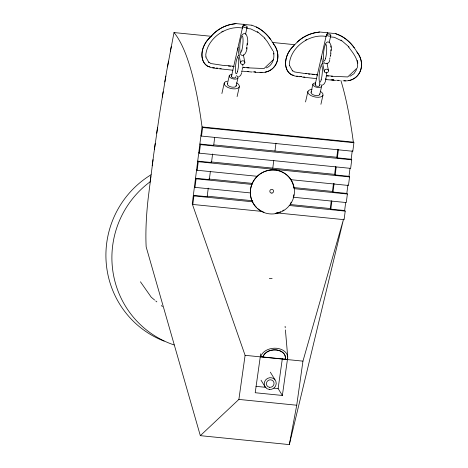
<?xml version="1.0" encoding="UTF-8"?>
<svg xmlns="http://www.w3.org/2000/svg" width="468" height="468" viewBox="0 0 468 468"><rect width="100%" height="100%" fill="white"/><g stroke="black" fill="none" stroke-linecap="round" stroke-linejoin="round"><path stroke-width="0.7" d="M331.092 50.714C332.649 47.063 329.156 37.534 325.237 44.121M247.25 44.741C248.76 41.371 246.87 28.267 241.582 35.714M357.347 66.988C358.816 59.477 352.656 52.469 348.25 46.595M150.158 181.865L150.831 176.506M326.582 74.43C325.751 77.934 326.366 83.608 322.317 85.211M330.613 55.575L330.911 53.147M152.194 165.801L153.013 159.617M174.002 32.561L166.631 71.446L159.828 112.285L153.674 154.621L148.233 197.946A65.04 11.361 -84.3 0 0 146.162 246.888L200.327 435.661L238.879 399.42L245.097 355.323L192.26 203.872L202.047 126.933A502.105 87.692 -84.3 0 0 174.002 32.561L211.103 36.288M262.647 211.477L192.816 204.457L193.904 195.911L193.348 195.32L207.16 196.712L208.248 188.159M250.275 192.915L194.992 187.364L196.08 178.811L195.525 178.226L209.331 179.613L210.331 171.774M257.54 176.331L197.168 170.264L198.256 161.717L197.695 161.127L211.507 162.513L212.595 153.966M213.853 144.899L336.808 157.254L337.364 157.845L351.175 159.231L351.731 159.816L350.643 168.369L199.339 153.165L200.427 144.618L199.871 144.027L213.683 145.419L214.677 137.58M201.515 136.071L202.603 127.518L202.047 126.933L353.346 142.132L353.902 142.722L352.819 151.269L201.515 136.071L200.959 135.48M272.791 168.141L273.786 160.302M274.968 151.041L275.962 143.202M276.471 212.864L344.12 219.662L345.209 211.109L344.647 210.524L330.841 209.137L330.279 208.547L331.28 200.708M293.19 197.227L346.291 202.562L347.379 194.015L346.823 193.424L333.011 192.038L332.455 191.447L333.456 183.614M290.277 179.618L348.467 185.463L349.555 176.916L348.999 176.325L335.187 174.938L334.632 174.353L335.626 166.514M336.808 157.254L337.802 149.415M330.841 209.137L331.835 201.298M333.011 192.038L334.099 183.491M335.187 174.938L336.182 167.105M337.364 157.845L338.452 149.292M344.647 210.524L345.647 202.685M346.823 193.424L347.911 184.878M348.999 176.325L349.994 168.492M351.175 159.231L352.258 150.678M154.358 149.69L155.218 143.477M260.266 356.844L255.206 392.734L282.368 395.46L287.422 359.57M282.368 395.46L278.127 388.575L282.374 358.43M289.323 444.6L296.73 405.23L302.948 361.132L343.565 219.071L289.323 444.6L200.327 435.661M156.686 133.222L157.494 127.694M162.261 97.098L163.151 91.763M164.806 81.941L165.824 76.091M246.958 47.174C247.683 50.895 242.769 60.05 239.903 52.913M167.468 66.848L168.503 61.162M170.311 51.486L171.224 46.677M221.879 93.547L224.254 83.052M227.436 83.848L229.273 75.74M231.467 76.296L242.839 26.079M245.53 34.258L247.145 27.138A2.217 1.047 12.8 0 0 244.185 25.477A2.217 1.047 12.8 0 0 243.641 27.208A2.217 1.047 12.8 0 0 247.145 27.138M236.124 86.018L237.96 77.91M237.089 96.607L239.306 86.814M305.534 101.948L307.909 91.459M311.091 92.254L312.928 84.146M315.122 84.702L326.494 34.486M319.422 85.761L319.743 84.351M329.185 42.664L330.8 35.545A2.217 1.047 12.8 0 0 327.84 33.883A2.217 1.047 12.8 0 0 327.296 35.615A2.217 1.047 12.8 0 0 330.8 35.545M319.779 94.425L321.615 86.317M320.902 104.311L322.961 95.22M241.792 72.663L240.57 75.582L238.662 76.805M329.776 59.787C329.952 63.554 324.336 65.766 323.558 61.32M348.724 80.373L348.637 80.584A18.825 16.912 51.5 0 0 358.745 54.61L354.311 47.853A34.614 28.109 61.3 0 0 339.897 35.363L335.486 33.585M356.651 69.486L353.925 73.716L349.929 76.302M237.253 56.997L239.13 54.949M320.908 65.403L321.797 64.011L323.335 63.186M261.992 72.212L261.864 72.429A34.269 1.363 5.3 0 1 260.062 72.306M273.201 43.536L275.09 46.203A18.878 16.959 51.5 0 1 264.946 72.271M356.856 51.942L358.734 54.627A18.878 16.959 51.5 0 1 348.601 80.671M294.027 45.642L291.745 47.894A18.878 13.882 -57.4 0 0 292.009 74.985M273.37 59.705L264.04 68.544L246.981 67.802M357.546 67.62L347.695 76.945L331.35 76.237M266.274 67.895C271.966 65.859 274.81 59.067 273.634 53.387M221.797 31.789L223.078 31.122M305.452 40.195L306.733 39.528M235.954 23.634L230.812 24.459A34.614 32.128 -21.9 0 0 213.513 33.708L208.032 39.464A18.825 13.847 -57.4 0 0 208.295 66.485L209.916 66.842M319.609 32.04L314.467 32.865A34.614 32.128 -21.9 0 0 297.168 42.114M264.315 72.318L261.811 72.517A34.182 1.363 5.3 0 1 258.763 72.3M347.97 80.724L345.466 80.923A34.182 1.363 5.3 0 1 343.044 80.753M255.183 72.294L258.295 72.534M251.954 72.037L241.827 71.113M335.609 80.443L325.482 79.513M248.976 67.778L242.892 67.205M332.631 76.185L326.547 75.611M247.379 71.376L248.806 71.505M331.034 79.782L332.461 79.905A34.182 1.363 5.3 0 0 333.842 80.028M251.86 25.231L235.948 23.581L230.812 24.406A34.515 32.029 -21.9 0 0 213.566 33.737L208.09 39.487A18.878 13.882 -57.4 0 0 208.348 66.585M242.716 28.092C226.407 24.98 207.622 38.171 205.774 54.774L206.008 56.973M246.73 28.495L250.743 28.899L257.95 32.438M326.371 36.498C310.062 33.38 291.277 46.578 289.429 63.174L289.669 65.38M330.385 36.902L334.398 37.305L341.605 40.839M272.206 42.43L294.758 44.694M225.12 65.421L233.982 66.31M317.637 74.716L305.756 73.482M228.361 66.017L230.513 66.234M232.66 66.444L234.094 66.591M242.693 67.456L244.126 67.597M308.435 74.061L309.869 74.201M312.016 74.418L314.168 74.634M316.315 74.851L317.749 74.997M326.348 75.857L328.501 76.073M232.9 70.212L218.784 68.702M316.555 78.618L302.445 77.109M202.603 127.518L353.902 142.722M200.427 144.618L351.731 159.816M210.951 161.928L334.632 174.353M198.256 161.717L349.555 176.916M208.775 179.022L252.427 183.409M293.898 187.574L332.455 191.447M196.08 178.811L252.088 184.439M294.278 188.68L347.379 194.015M207.33 196.191L252.439 200.725M290.265 204.528L330.279 208.547M193.904 195.911L252.825 201.831M289.195 205.481L345.209 211.109M260.448 353.837L260.694 356.751L287.498 359.442L287.375 357.991M245.097 355.323L302.948 361.132M255.967 386.346L265.97 387.352M273.833 388.142L278.127 388.575M238.879 399.42L296.73 405.23M299.777 76.775L294.717 76.027M216.122 68.375L211.062 67.62M294.384 71.926L306.329 73.739M210.729 63.519L224.78 65.655M293.571 75.249L291.95 74.892A18.825 13.847 -57.4 0 1 291.687 47.871L297.221 42.138A34.515 32.029 -21.9 0 1 314.467 32.865L319.603 31.988L335.515 33.637L339.932 35.422A34.515 28.027 61.3 0 1 354.299 47.876M292.605 75.19L294.407 75.793M208.95 66.784L210.746 67.386M251.831 25.178L256.277 27.015A34.515 28.027 61.3 0 1 270.644 39.47M292.365 70.516L294.079 71.627M208.71 62.109L210.424 63.227M154.615 300.029L151.263 297.244L140.435 281.777M155.733 300.953L156.85 301.883M161.314 305.586L162.431 306.517M340.996 40.008L349.105 47.052M257.341 31.608L264.911 38.177M198.783 152.58L199.339 153.165M196.613 169.673L197.168 170.264M194.436 186.773L194.992 187.364M192.26 203.872L192.816 204.457M264.596 38.195L267.409 41.71L272.879 50.725M270.317 372.165L275.055 379.864M261.009 380.18L265.385 387.282M319.837 84.07L319.229 82.602M289.452 65.362L292.623 71.072M205.797 56.956L208.968 62.671M357.236 60.36L357.833 63.151M273.435 51.258L274.032 54.048M327.003 63.121L328.507 70.785A2.147 1.831 -11.1 0 1 325.435 72.721A2.147 1.831 -11.1 0 1 325.184 69.551A2.147 1.831 -11.1 0 1 328.507 70.785M321.516 57.336L324.242 71.253M243.348 54.715L244.852 62.379A2.147 1.831 -11.1 0 1 241.78 64.315A2.147 1.831 -11.1 0 1 241.529 61.15A2.147 1.831 -11.1 0 1 244.852 62.379M237.861 48.929L240.587 62.847M285.106 326.301L285.228 327.758M285.416 329.94L287.721 356.862M340.862 80.432A502.105 87.692 -84.3 0 1 353.346 142.132M269.322 278.355A13.683 9.863 -4.9 0 1 272.124 278.635M260.694 356.751A13.683 9.863 -4.9 0 1 276.717 348.291A13.683 9.863 -4.9 0 1 287.498 359.442M285.509 174.049A22.183 21.598 -43.4 0 1 293.951 188.282M293.875 194.694A22.183 21.598 -43.4 0 1 293.43 196.812M291.266 202.153A22.183 21.598 -43.4 0 1 290.505 203.399M283.895 210.015A22.183 21.598 -43.4 0 1 282.649 210.77M280.712 211.747A22.183 21.598 -43.4 0 1 275.196 213.396M263.946 212.267A22.183 21.598 -43.4 0 1 257.874 208.693M256.318 207.242A22.183 21.598 -43.4 0 1 252.72 182.415A22.183 21.598 -43.4 0 1 275.014 170.042M275.716 170.124A22.183 21.598 -43.4 0 1 284.936 173.646M174.19 344.974A93.15 91.605 -68.2 0 1 112.858 271.13A93.15 91.605 -68.2 0 1 150.55 181.485M164.098 341.113A93.15 91.605 -68.2 0 1 106.195 262.642A93.15 91.605 -68.2 0 1 151.088 174.739M236.551 82.859A7.763 3.656 12.8 0 1 237.276 88.475A7.763 3.656 12.8 0 1 226.05 86.393A7.763 3.656 12.8 0 1 227.284 81.139M236.153 85.463A4.481 2.112 12.8 0 1 231.11 86.949A4.481 2.112 12.8 0 1 227.758 83.362M236.369 75.629A4.481 2.112 12.8 0 1 236.516 78.952A4.481 2.112 12.8 0 1 229.858 77.29A4.481 2.112 12.8 0 1 232.029 74.541M235.638 76.787A2.217 1.047 12.8 0 1 233.304 77.828A2.217 1.047 12.8 0 1 231.912 75.869M237.972 49.397A2.147 1.837 -12 0 1 238.382 47.56M272.838 68.269A18.825 16.912 51.5 0 1 264.982 72.183M273.294 67.831A18.825 16.912 51.5 0 0 275.09 46.203L270.656 39.447A34.614 28.109 61.3 0 0 256.242 26.957M243.927 26.132A1.995 0.351 -84.3 0 0 243.91 24.435L243.84 24.248A1.995 0.351 -84.3 0 0 243.553 24.476M255.61 71.973A34.269 1.363 5.3 0 1 254.288 71.867M255.563 72.06A34.182 1.363 5.3 0 1 252.907 71.85M221.2 68.726A34.182 1.363 5.3 0 1 219.995 68.585M217.538 68.293A34.182 1.363 5.3 0 1 216.169 68.117M214.215 67.866A34.182 1.363 5.3 0 1 212.993 67.702M218.187 68.281A34.269 1.363 5.3 0 1 216.783 68.106M214.145 67.766A34.269 1.363 5.3 0 1 212.917 67.603M247.168 43.302A8.301 1.451 -84.3 0 1 246.888 46.174M246.689 47.56A8.301 1.451 -84.3 0 1 246.455 48.865M242.845 64.584A8.301 1.451 -84.3 0 1 242.722 66.023M242.465 68.158A8.301 1.451 -84.3 0 1 242.249 69.51M241.997 70.756A8.301 1.451 -84.3 0 1 241.728 71.856M320.206 91.26A7.763 3.656 12.8 0 1 320.615 96.975A7.763 3.656 12.8 0 1 309.161 94.361A7.763 3.656 12.8 0 1 312.074 89.406M319.808 93.869A4.481 2.112 12.8 0 1 314.765 95.349A4.481 2.112 12.8 0 1 311.413 91.769M320.82 84.579A4.481 2.112 12.8 0 1 319.55 87.469A4.481 2.112 12.8 0 1 313.326 85.498A4.481 2.112 12.8 0 1 315.684 82.947M319.433 85.486A2.217 1.047 12.8 0 1 316.678 86.153A2.217 1.047 12.8 0 1 315.567 84.275M321.627 57.804A2.147 1.837 -12 0 1 321.727 56.382M327.582 34.538A1.995 0.351 -84.3 0 0 327.565 32.842L327.495 32.649A1.995 0.351 -84.3 0 0 327.208 32.877M345.519 80.835A34.269 1.363 5.3 0 1 344.325 80.753M339.265 80.379A34.269 1.363 5.3 0 1 337.943 80.274M333.871 79.934A34.269 1.363 5.3 0 1 332.491 79.817M339.218 80.467A34.182 1.363 5.3 0 1 336.562 80.25M304.855 77.132A34.182 1.363 5.3 0 1 303.65 76.992M301.901 76.781A34.182 1.363 5.3 0 1 299.824 76.524M297.87 76.272A34.182 1.363 5.3 0 1 296.648 76.108M301.842 76.682A34.269 1.363 5.3 0 1 300.438 76.512M330.677 45.981A8.301 1.451 -84.3 0 1 330.853 47.297M330.911 49.649A8.301 1.451 -84.3 0 1 330.706 53.141M330.449 55.282A8.301 1.451 -84.3 0 1 330.232 56.634M329.981 57.874A8.301 1.451 -84.3 0 1 329.712 58.98M326.541 72.288A8.301 1.451 -84.3 0 1 326.442 73.71M325.781 78.554A8.301 1.451 -84.3 0 1 325.517 79.736M285.217 359.213L285.211 359.155A11.349 8.184 -4.9 0 0 276.266 349.906A11.349 8.184 -4.9 0 0 262.969 356.92L262.975 356.979A11.349 8.184 -4.9 0 1 276.272 349.965A11.349 8.184 -4.9 0 1 285.217 359.213M269.352 389.464A6.102 5.856 -31.6 0 0 275.822 381.18A6.102 5.856 -31.6 0 0 265.485 380.075A6.102 5.856 -31.6 0 0 269.352 389.464M269.311 387.264A3.879 3.726 -31.6 0 0 273.903 382.385A3.879 3.726 -31.6 0 0 267.444 381.069A3.879 3.726 -31.6 0 0 269.311 387.264M271.955 193.091A1.907 1.86 -43.4 0 0 273.195 190.037A1.907 1.86 -43.4 0 0 269.954 190.564A1.907 1.86 -43.4 0 0 271.955 193.091M275.359 213.695A22.341 21.75 -43.4 0 0 289.832 178.01A22.341 21.75 -43.4 0 0 251.965 184.158A22.341 21.75 -43.4 0 0 275.359 213.695M241.857 50.152A8.301 1.451 -84.3 0 0 242.553 36.328A8.301 1.451 -84.3 0 0 239.786 46.426A8.301 1.451 -84.3 0 0 241.857 50.152M237.528 71.434A8.301 1.451 -84.3 0 0 238.23 57.611A8.301 1.451 -84.3 0 0 235.457 67.708A8.301 1.451 -84.3 0 0 237.528 71.434M325.512 58.558A8.301 1.451 -84.3 0 0 326.214 44.735A8.301 1.451 -84.3 0 0 323.441 54.826A8.301 1.451 -84.3 0 0 325.512 58.558M321.183 79.841A8.301 1.451 -84.3 0 0 321.885 66.017A8.301 1.451 -84.3 0 0 319.112 76.108A8.301 1.451 -84.3 0 0 321.183 79.841"/></g></svg>
